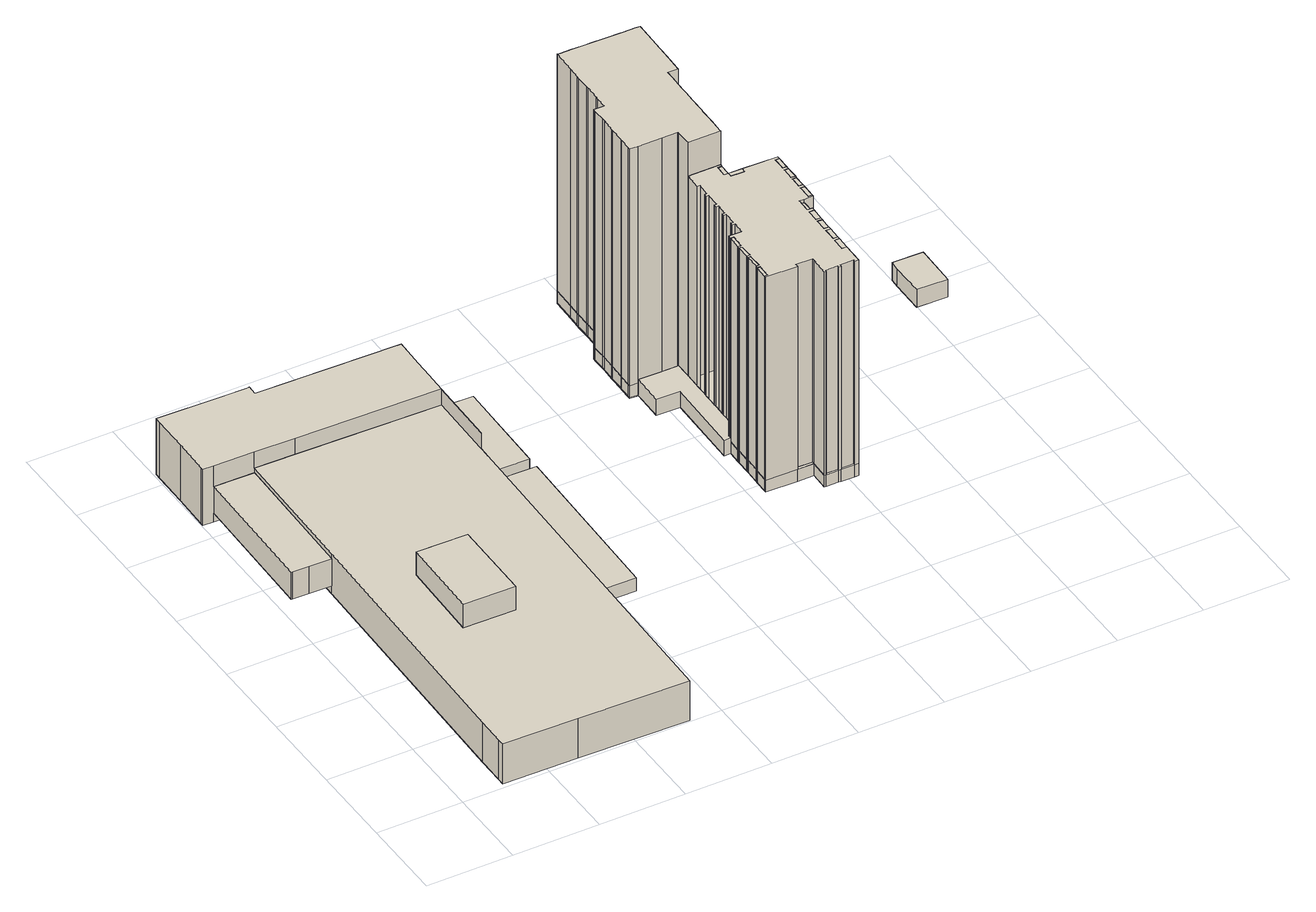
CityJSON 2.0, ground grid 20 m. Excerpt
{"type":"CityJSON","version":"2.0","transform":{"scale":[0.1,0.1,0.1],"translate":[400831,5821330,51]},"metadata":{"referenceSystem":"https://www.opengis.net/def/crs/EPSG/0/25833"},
"CityObjects":{
"building1":{"type":"Building","attributes":{"Gemeindeschluessel":"11000010","function":"31001_2052"},"address":[{"country":"Germany","locality":"Berlin","thoroughfareNumber":"172","thoroughfareName":"Märkische Allee"}],"children":["building1-1","building1-2","building1-3","building1-4"]},
"building1-1":{"type":"BuildingPart","attributes":{"BezugspunktDach":"2200","measuredHeight":14.15,"storeysAboveGround":4},"parents":["building1"],"geometry":[{"type":"MultiSurface","lod":"1","boundaries":[[[0,1,2,3,4,3,5,6,7,8,9,10,11,12,13,14,15,16,17,18]],[[19,20,21,22,23,24,25,26,27,28,29,30,31,32,33,32,34,35,36,37]],[[19,37,18,17]],[[20,19,17,16]],[[21,20,16,15]],[[22,21,15,14]],[[23,22,14,13]],[[24,23,13,12]],[[25,24,12,11]],[[26,25,11,10]],[[27,26,10,9]],[[28,27,9,8]],[[29,28,8,7]],[[30,29,7,6]],[[31,30,6,5]],[[32,31,5,3]],[[33,32,3,4]],[[38,39,40,4,3]],[[32,33,41,42]],[[43,38,42,44,34,32,3,2]],[[45,43,2,1]],[[35,34,44,46]],[[47,48,49,1,0]],[[36,35,50,51]],[[37,36,0,18]],[[42,41,40,39,38]],[[44,42,38,43]],[[46,44,43,45]],[[51,50,49,48,47]]]}]},
"building1-2":{"type":"BuildingPart","attributes":{"BezugspunktDach":"2200","measuredHeight":6.78,"storeysAboveGround":4},"parents":["building1"],"geometry":[{"type":"MultiSurface","lod":"1","boundaries":[[[52,53,54,48,47,55]],[[51,50,56,57,58,59]],[[51,59,55,47]],[[57,56,54,53]],[[58,57,53,52]],[[59,58,52,55]],[[50,51,47,48]],[[50,60,48,54,56]]]}]},
"building1-3":{"type":"BuildingPart","attributes":{"BezugspunktDach":"2200","measuredHeight":10.09,"storeysAboveGround":4},"parents":["building1"],"geometry":[{"type":"MultiSurface","lod":"1","boundaries":[[[61,62,63,64,39,38,43,45,65,66,67,68],[69,70,71,72]],[[73,74,75,46,44,42,41,76,77,78,79,80],[81,82,83,84]],[[73,80,68,67]],[[74,73,67,66]],[[75,74,66,65]],[[48,54,56,50,46,75,65,45]],[[76,41,39,64]],[[79,78,62,61]],[[80,79,61,68]],[[50,56,54,48]],[[44,46,45,43]],[[44,85,43,38,42]],[[42,86,38,39,41]],[[81,84,72,71]],[[82,81,71,70]],[[83,82,70,69]],[[83,69,72,84]]]}]},
"building1-4":{"type":"BuildingPart","attributes":{"BezugspunktDach":"2200","measuredHeight":15.99,"storeysAboveGround":4},"parents":["building1"],"geometry":[{"type":"MultiSurface","lod":"1","boundaries":[[[87,88,89,90]],[[84,83,82,81]],[[72,71,90,89]],[[83,69,72,84,89,88]],[[70,69,88,87]],[[71,70,82,87,90]],[[84,81,71,72]],[[84,72,69,83]],[[82,83,69,70]],[[81,91,82,70,71]]]}]},
"building2":{"type":"Building","attributes":{"Gemeindeschluessel":"11000010","BezugspunktDach":"2200","function":"51009_1610","measuredHeight":3.32,"storeysAboveGround":0},"address":[{"country":"Germany","locality":"Berlin"}],"geometry":[{"type":"Solid","lod":"1","boundaries":[[[[92,93,94,95]],[[76,96,97,77]],[[76,77,95,94]],[[96,76,94,93]],[[97,96,93,92]],[[77,97,92,95]]]]}]},
"building3":{"type":"Building","attributes":{"Gemeindeschluessel":"11000010","BezugspunktDach":"2200","function":"51009_1610","measuredHeight":3.4,"storeysAboveGround":0},"address":[{"country":"Germany","locality":"Berlin"}],"geometry":[{"type":"Solid","lod":"1","boundaries":[[[[98,99,100,101,102]],[[32,31,103,104,33]],[[32,33,102,101]],[[31,32,101,100]],[[103,31,100,99]],[[104,103,99,98]],[[33,104,98,102]]]]}]},
"building4":{"type":"Building","attributes":{"Gemeindeschluessel":"11000010","BezugspunktDach":"2200","function":"31001_1010","measuredHeight":3.98,"storeysAboveGround":1},"address":[{"country":"Germany","locality":"Berlin","thoroughfareNumber":"2 (1)","thoroughfareName":"Poelchaustraße"}],"geometry":[{"type":"Solid","lod":"1","boundaries":[[[[105,106,107,108,109,110,111,112,113,114,115,116,117,118,119,120,121,122,123,124,125]],[[126,127,128,129,130,131,132,133,134,135,136,137,138,139,140,141,142,143,144,145,146]],[[126,146,125,124]],[[127,126,124,123]],[[128,127,123,122]],[[129,128,122,121]],[[130,129,121,120]],[[131,130,120,119]],[[132,131,119,118]],[[133,132,118,117]],[[134,133,117,116]],[[135,134,116,115]],[[136,135,115,114]],[[137,136,114,113]],[[138,137,113,112]],[[139,138,112,111]],[[140,139,111,110]],[[141,140,110,109]],[[142,141,109,108]],[[143,142,108,107]],[[144,143,107,106]],[[145,144,106,105]],[[146,145,105,125]]]]}]},
"building5":{"type":"Building","attributes":{"Gemeindeschluessel":"11000010","function":"31001_1010"},"address":[{"country":"Germany","locality":"Berlin","thoroughfareNumber":"2, 4","thoroughfareName":"Poelchaustraße"}],"children":["building5-1","building5-2","building5-3","building5-4","building5-5","building5-6","building5-7","building5-8","building5-9","building5-10","building5-11","building5-12","building5-13","building5-14","building5-15","building5-16","building5-17","building5-18","building5-19","building5-20","building5-21","building5-22","building5-23","building5-24","building5-25"]},
"building5-1":{"type":"BuildingPart","attributes":{"BezugspunktDach":"2200","measuredHeight":3,"storeysAboveGround":21},"parents":["building5"],"geometry":[{"type":"Solid","lod":"1","boundaries":[[[[147,148,149,150,151,152,153,154,155,156,157,158,159,160,161,162,163,164,165,166,167,168,169,170,171,172,173,174,175,176,177,178,179,180,181,182,183,184,185,186,187,188,189,190,191,192,193,194,195,196,197,198,199,200,201,202,203,204,205,206,207,208,209,210,211,212,213,214,215,216,217,218,219,220,221,222,223,224,225,226,227,228,229,230,231,232,233,234,235,236,237,238,239,240,241,242,243,244,245,246,247,248,249,250,251,252]],[[253,254,255,256,257,258,259,260,261,262,263,264,265,266,267,268,269,270,271,272,273,274,275,276,277,278,279,280,281,282,283,284,285,286,287,288,289,290,291,292,293,294,295,296,297,298,299,300,301,302,303,304,305,306,307,308,309,310,311,312,313,314,315,316,317,318,319,320,321,322,323,324,325,326,327,328,329,330,331,332,333,334,335,336,337,338,339,340,341,342,343,344,345,346,347,348,349,350,351,352,353,354,355,356,357,358]],[[253,358,252,251]],[[254,253,251,250]],[[255,254,250,249]],[[256,255,249,248]],[[257,256,248,247]],[[258,257,247,246]],[[259,258,246,245]],[[260,259,245,244]],[[261,260,244,243]],[[262,261,243,242]],[[263,262,242,241]],[[264,263,241,240]],[[265,264,240,239]],[[266,265,239,238]],[[267,266,238,237]],[[268,267,237,236]],[[269,268,236,235]],[[270,269,235,234]],[[271,270,234,233]],[[272,271,233,232]],[[273,272,232,231]],[[274,273,231,230]],[[275,274,230,229]],[[276,275,229,228]],[[277,276,228,227]],[[278,277,227,226]],[[279,278,226,225]],[[280,279,225,224]],[[281,280,224,223]],[[282,281,223,222]],[[283,282,222,221]],[[284,283,221,220]],[[285,284,220,219]],[[286,285,219,218]],[[287,286,218,217]],[[288,287,217,216]],[[289,288,216,215]],[[290,289,215,214]],[[291,290,214,213]],[[292,291,213,212]],[[293,292,212,211]],[[294,293,211,210]],[[295,294,210,209]],[[296,295,209,208]],[[297,296,208,207]],[[298,297,207,206]],[[299,298,206,205]],[[300,299,205,204]],[[301,300,204,203]],[[302,301,203,202]],[[303,302,202,201]],[[304,303,201,200]],[[305,304,200,199]],[[306,305,199,198]],[[307,306,198,197]],[[308,307,197,196]],[[309,308,196,195]],[[310,309,195,194]],[[311,310,194,193]],[[312,311,193,192]],[[313,312,192,191]],[[314,313,191,190]],[[315,314,190,189]],[[316,315,189,188]],[[317,316,188,187]],[[318,317,187,186]],[[319,318,186,185]],[[320,319,185,184]],[[321,320,184,183]],[[322,321,183,182]],[[323,322,182,181]],[[324,323,181,180]],[[325,324,180,179]],[[326,325,179,178]],[[327,326,178,177]],[[328,327,177,176]],[[329,328,176,175]],[[330,329,175,174]],[[331,330,174,173]],[[332,331,173,172]],[[333,332,172,171]],[[334,333,171,170]],[[335,334,170,169]],[[336,335,169,168]],[[337,336,168,167]],[[338,337,167,166]],[[339,338,166,165]],[[340,339,165,164]],[[341,340,164,163]],[[342,341,163,162]],[[343,342,162,161]],[[344,343,161,160]],[[345,344,160,159]],[[346,345,159,158]],[[347,346,158,157]],[[348,347,157,156]],[[349,348,156,155]],[[350,349,155,154]],[[351,350,154,153]],[[352,351,153,152]],[[353,352,152,151]],[[354,353,151,150]],[[355,354,150,149]],[[356,355,149,148]],[[357,356,148,147]],[[358,357,147,252]]]]}]},
"building5-2":{"type":"BuildingPart","attributes":{"BezugspunktDach":"2200","measuredHeight":54.64,"storeysAboveGround":21},"parents":["building5"],"geometry":[{"type":"MultiSurface","lod":"1","boundaries":[[[359,360,361,362,363,364,365,366,367,368,369,370,371,372,373,374,375,376,377,378,379,380,381,382,383,384,385,386,387,388,389,390,391,392,393,394,395,396,397,398,399,400,401,402,403,404,405,406,407,408,409,410,411,412,413,414,415,416,417,418,419,420,421,422,423,424,425,426,427,428,429,430,431,432,433,434,435,436,437,438,439,440,441,442,443,444,445,446,447,448,449,450,451,452,453,454,455,456,457]],[[333,458,459,334,335,460,461,336,337,462,463,338,339,464,465,341,342,343,466,467,344,345,468,469,346,347,470,471,348,349,472,473,350,351,474,475,352,353,300,301,476,477,302,478,479,303,304,305,480,481,306,307,482,483,308,309,484,485,310,311,486,487,312,313,314,488,489,315,316,490,491,317,318,492,493,319,320,494,495,321,322,496,497,323,324,325,498,499,326,327,500,501,328,329,330,502,503,331,332]],[[333,332,457,456]],[[458,333,504,505,506,507,456,455]],[[508,506,505,509,459,458,455,454]],[[510,508,454,453]],[[334,459,508,509,511]],[[335,334,453,452]],[[460,335,512,513,514]],[[461,460,514,515]],[[336,461,515,516,449]],[[337,336,449,448]],[[462,337,517,518]],[[463,462,518,519]],[[338,463,519,520,445]],[[339,338,445,444]],[[464,339,521,522,443]],[[465,464,522,523,442]],[[341,465,523,524,441]],[[342,341,441,440]],[[343,342,440,439]],[[525,526,527,528,466,343,439,438]],[[529,525,530,438,437]],[[467,466,528,531,532]],[[533,529,437,436]],[[344,467,531,534]],[[345,344,436,435]],[[468,345,468,535,159,435,434]],[[469,468,469,536,535,434,433]],[[158,536,433,432]],[[469,537,469,346]],[[347,346,432,431]],[[538,157,539,431,430]],[[471,470,471,540,538,430,429]],[[348,471,348,156,540,429,428]],[[349,348,428,427]],[[541,155,427,426]],[[154,542,473,425,424]],[[351,350,424,423]],[[474,351,543,351,474,544,153,423,422]],[[474,545,474,475]],[[152,546,475,352,475,421,420]],[[353,352,420,419]],[[301,300,418,417]],[[547,548,417,416]],[[477,476,477,549,547,416,415]],[[550,549,415,414]],[[478,302,551,302,478,552]],[[412,479,303,479,412,411]],[[304,303,411,410]],[[305,304,410,409]],[[480,305,480,408,409,553,409,408]],[[307,306,406,405]],[[404,482,483,482,404,403]],[[309,308,402,401]],[[484,400,401,309,401,400]],[[485,399,400,399]],[[311,310,398,397]],[[396,486,487,486,396,395]],[[312,487,312,394,395,394]],[[313,312,394,393]],[[314,313,393,392]],[[554,555,392,391]],[[556,554,391,390]],[[315,489,315,557,556,390,389]],[[316,315,389,388]],[[318,317,385,384]],[[558,559,384,383]],[[560,558,383,382]],[[319,493,319,561,560,382,381]],[[320,319,381,380]],[[494,320,494,379,380,562,380,379]],[[495,494,495,378,379,563,379,378]],[[321,495,321,377,378,564,378,377]],[[322,321,377,376]],[[496,322,565,322,496,375]],[[496,566,496,497]],[[323,497,374,373],[497,323,373,374]],[[324,323,373,372]],[[325,324,372,371]],[[498,325,371,370]],[[499,498,370,369]],[[326,499,369,368]],[[327,326,368,367]],[[567,177,568,367,366]],[[500,327,500,569]],[[570,567,500,501,500,366,365]],[[571,176,570,365,364]],[[501,572,501,328]],[[329,328,364,363]],[[330,329,363,362]],[[573,574,575,576,502,330,362,361]],[[577,573,576,578,503,502,361,360]],[[331,503,578,579,580,577,360,359]],[[332,331,359,457]],[[507,506,505,504]],[[509,505,506,508]],[[511,509,508,510]],[[514,513,512,452,451]],[[515,514,451,450]],[[581,450,449,516,515]],[[518,517,448,447]],[[519,518,447,446]],[[446,445,520,519]],[[444,443,522,521]],[[582,443,442,523,522]],[[583,442,441,524,523]],[[528,527,526,525]],[[532,531,528,530,525,529]],[[534,531,529,533]],[[159,535,468,345]],[[535,536,469,468]],[[346,469,537,536,158]],[[470,347,539,157,538]],[[538,540,471,470]],[[540,156,348,471]],[[472,349,155,541]],[[350,473,542,154]],[[153,544,474,351,543]],[[352,475,546,152]],[[300,353,419,418]],[[476,301,548,547]],[[547,549,477,476]],[[302,477,549,550]],[[552,478,302,551,414,413]],[[479,478,413,412]],[[481,480,408,407]],[[306,481,407,406]],[[482,307,405,404]],[[308,483,403,402]],[[484,400,399,485]],[[584,310,485,399,398]],[[486,311,397,396]],[[488,314,555,554]],[[489,488,554,556]],[[556,557,315,489]],[[490,316,388,387]],[[491,490,387,386]],[[317,491,386,385]],[[492,318,559,558]],[[493,492,558,560]],[[560,561,319,493]],[[496,322,565,376,375]],[[497,496,566,375,374]],[[569,500,327,568,177,567]],[[501,500,567,570]],[[328,501,572,570,176,571]],[[576,575,574,573]],[[578,576,573,577]],[[577,580,579,578]]]}]},
"building5-3":{"type":"BuildingPart","attributes":{"BezugspunktDach":"2200","measuredHeight":3,"storeysAboveGround":21},"parents":["building5"],"geometry":[{"type":"Solid","lod":"1","boundaries":[[[[177,567,570,176]],[[501,500,327,328]],[[328,327,177,176]],[[501,328,176,570]],[[501,570,567,500]],[[327,500,567,177]]]]}]},
"building5-4":{"type":"BuildingPart","attributes":{"BezugspunktDach":"2200","measuredHeight":3,"storeysAboveGround":21},"parents":["building5"],"geometry":[{"type":"Solid","lod":"1","boundaries":[[[[574,573,577,580]],[[578,576,575,579]],[[579,575,574,580]],[[578,579,580,577]],[[576,578,577,573]],[[576,573,574,575]]]]}]},
"building5-5":{"type":"BuildingPart","attributes":{"BezugspunktDach":"2200","measuredHeight":54.57,"storeysAboveGround":21},"parents":["building5"],"geometry":[{"type":"Solid","lod":"1","boundaries":[[[[373,376,375,374]],[[496,322,323,497]],[[323,322,376,373]],[[566,496,497,374,375]],[[496,566,375,376,322]],[[323,373,374,497]]]]}]},
"building5-6":{"type":"BuildingPart","attributes":{"BezugspunktDach":"2200","measuredHeight":54.42,"storeysAboveGround":21},"parents":["building5"],"geometry":[{"type":"MultiSurface","lod":"1","boundaries":[[[506,508,510,507]],[[511,509,505,504]],[[511,504,507,510]],[[509,511,510,508]],[[505,509,508,506]],[[505,585,506,507,504]]]}]},
"building5-7":{"type":"BuildingPart","attributes":{"BezugspunktDach":"2200","measuredHeight":54.53,"storeysAboveGround":21},"parents":["building5"],"geometry":[{"type":"MultiSurface","lod":"1","boundaries":[[[451,450,449,452]],[[516,515,514,513]],[[516,513,452,449]],[[449,516,449,450]],[[450,515,450,451]],[[513,452,451,586,451,452]],[[587,515,516,449,450]],[[514,515,450,451]],[[514,586,451,452,513]]]}]},
"building5-8":{"type":"BuildingPart","attributes":{"BezugspunktDach":"2200","measuredHeight":54.59,"storeysAboveGround":21},"parents":["building5"],"geometry":[{"type":"MultiSurface","lod":"1","boundaries":[[[377,380,379,378]],[[494,320,321,495]],[[321,320,380,377]],[[494,495,378,379]],[[320,494,379,380]],[[588,495,321,377,378]]]}]},
"building5-9":{"type":"BuildingPart","attributes":{"BezugspunktDach":"2200","measuredHeight":54.55,"storeysAboveGround":21},"parents":["building5"],"geometry":[{"type":"Solid","lod":"1","boundaries":[[[[447,446,445,448]],[[520,519,518,517]],[[520,517,448,445]],[[519,520,445,446]],[[518,519,446,447]],[[517,518,447,448]]]]}]},
"building5-10":{"type":"BuildingPart","attributes":{"BezugspunktDach":"2200","measuredHeight":54.54,"storeysAboveGround":21},"parents":["building5"],"geometry":[{"type":"MultiSurface","lod":"1","boundaries":[[[561,559,558,560]],[[492,318,319,493]],[[319,318,559,561]],[[589,492,493,560,558]],[[318,492,590,558,559]],[[493,319,561,560]]]}]},
"building5-11":{"type":"BuildingPart","attributes":{"BezugspunktDach":"2200","measuredHeight":54.58,"storeysAboveGround":21},"parents":["building5"],"geometry":[{"type":"MultiSurface","lod":"1","boundaries":[[[385,388,387,386]],[[490,316,317,491]],[[317,316,388,385]],[[490,491,386,387]],[[490,387,388,316]],[[491,317,591,385,386]]]}]},
"building5-12":{"type":"BuildingPart","attributes":{"BezugspunktDach":"2200","measuredHeight":54.56,"storeysAboveGround":21},"parents":["building5"],"geometry":[{"type":"MultiSurface","lod":"1","boundaries":[[[443,442,441,592,444]],[[593,524,523,522,521]],[[593,521,444,592]],[[524,593,592,441]],[[523,442,441,442]],[[442,523,442,443]],[[521,444,443,522,443,444]],[[524,441,442,523]],[[522,523,442,443]]]}]},
"building5-13":{"type":"BuildingPart","attributes":{"BezugspunktDach":"2200","measuredHeight":53.86,"storeysAboveGround":21},"parents":["building5"],"geometry":[{"type":"MultiSurface","lod":"1","boundaries":[[[557,555,554,556]],[[488,314,315,489]],[[315,314,555,557]],[[594,488,489,556,554]],[[314,488,554,555]],[[489,315,557,556]]]}]},
"building5-14":{"type":"BuildingPart","attributes":{"BezugspunktDach":"2200","measuredHeight":3,"storeysAboveGround":21},"parents":["building5"],"geometry":[{"type":"Solid","lod":"1","boundaries":[[[[525,529,533,526]],[[534,531,528,527]],[[534,527,526,533]],[[531,534,533,529]],[[531,529,525,528]],[[528,525,526,527]]]]}]},
"building5-15":{"type":"BuildingPart","attributes":{"BezugspunktDach":"2200","measuredHeight":54.59,"storeysAboveGround":21},"parents":["building5"],"geometry":[{"type":"Solid","lod":"1","boundaries":[[[[394,397,396,395]],[[486,311,312,487]],[[312,311,397,394]],[[486,487,395,396]],[[311,486,396,397]],[[487,312,394,395]]]]}]},
"building5-16":{"type":"BuildingPart","attributes":{"BezugspunktDach":"2200","measuredHeight":3,"storeysAboveGround":21},"parents":["building5"],"geometry":[{"type":"MultiSurface","lod":"1","boundaries":[[[535,536,158,159]],[[346,469,468,345]],[[346,345,159,158]],[[469,346,158,536]],[[468,469,536,535]],[[595,345,468,596,535,159]]]}]},
"building5-17":{"type":"BuildingPart","attributes":{"BezugspunktDach":"2200","measuredHeight":3,"storeysAboveGround":21},"parents":["building5"],"geometry":[{"type":"Solid","lod":"1","boundaries":[[[[538,540,156,157]],[[348,471,470,347]],[[348,347,157,156]],[[471,348,156,540]],[[471,540,538,470]],[[347,470,538,157]]]]}]},
"building5-18":{"type":"BuildingPart","attributes":{"BezugspunktDach":"2200","measuredHeight":54.62,"storeysAboveGround":21},"parents":["building5"],"geometry":[{"type":"MultiSurface","lod":"1","boundaries":[[[398,401,400,399]],[[484,309,310,485]],[[310,309,401,398]],[[597,484,485,399,400]],[[309,484,400,401]],[[485,310,398,399]]]}]},
"building5-19":{"type":"BuildingPart","attributes":{"BezugspunktDach":"2200","measuredHeight":3,"storeysAboveGround":21},"parents":["building5"],"geometry":[{"type":"MultiSurface","lod":"1","boundaries":[[[541,542,154,155]],[[350,473,472,349]],[[350,349,155,154]],[[472,598,472,349]],[[473,350,154,542]],[[473,542,473,472]],[[349,472,598,541,155]]]}]},
"building5-20":{"type":"BuildingPart","attributes":{"BezugspunktDach":"2200","measuredHeight":54.59,"storeysAboveGround":21},"parents":["building5"],"geometry":[{"type":"MultiSurface","lod":"1","boundaries":[[[402,405,404,403]],[[482,307,308,483]],[[308,307,405,402]],[[483,599,403,404,482]],[[482,404,405,307]],[[308,402,403,483]]]}]},
"building5-21":{"type":"BuildingPart","attributes":{"BezugspunktDach":"2200","measuredHeight":54.55,"storeysAboveGround":21},"parents":["building5"],"geometry":[{"type":"MultiSurface","lod":"1","boundaries":[[[406,409,408,407]],[[480,305,306,481]],[[306,305,409,406]],[[480,481,407,408]],[[305,480,600,408,409]],[[481,306,406,407]]]}]},
"building5-22":{"type":"BuildingPart","attributes":{"BezugspunktDach":"2200","measuredHeight":3,"storeysAboveGround":21},"parents":["building5"],"geometry":[{"type":"MultiSurface","lod":"1","boundaries":[[[544,546,152,153]],[[352,475,474,351]],[[352,351,153,152]],[[475,352,152,546]],[[474,544,153,351]]]}]},
"building5-23":{"type":"BuildingPart","attributes":{"BezugspunktDach":"2200","measuredHeight":54.59,"storeysAboveGround":21},"parents":["building5"],"geometry":[{"type":"Solid","lod":"1","boundaries":[[[[412,411,414,413]],[[302,303,479,478]],[[303,302,414,411]],[[302,478,413,414]],[[479,303,411,412]],[[479,412,413,478]]]]}]},
"building5-24":{"type":"BuildingPart","attributes":{"BezugspunktDach":"2200","measuredHeight":54.48,"storeysAboveGround":21},"parents":["building5"],"geometry":[{"type":"MultiSurface","lod":"1","boundaries":[[[550,548,547,549]],[[476,301,302,477]],[[302,301,548,550]],[[477,549,547,476]],[[601,301,476,547,548]],[[302,550,549,477]]]}]},
"building5-25":{"type":"BuildingPart","attributes":{"BezugspunktDach":"2200","measuredHeight":63.21,"storeysAboveGround":21},"parents":["building5"],"geometry":[{"type":"MultiSurface","lod":"1","boundaries":[[[602,603,604,605,606,607,608,609,610,611,612,613,614,615,616,617,618,619,620,621,622,623,624,625,626,627,628,629,630,631,632,633,634,635,636,637,638,639,640,641,642,643,644,645,646,647,648,649,650,651,652,653,654,655]],[[656,657,658,659,660,661,662,663,664,665,666,667,668,669,670,671,672,673,674,675,676,677,678,679,680,681,682,683,684,685,686,687,688,689,690,691,692,693,694,695,696,697,698,699,700,701,702,703,704,705,706,707,708,709]],[[656,709,655,654]],[[657,656,654,653]],[[658,657,653,652]],[[659,658,652,651]],[[660,659,651,650]],[[661,660,650,649]],[[662,661,649,648]],[[663,662,648,647]],[[664,663,647,646]],[[665,664,646,645]],[[666,665,645,644]],[[667,666,644,643]],[[668,667,643,642]],[[669,668,642,641]],[[670,669,641,640]],[[671,670,640,639]],[[672,671,639,638]],[[673,672,638,637]],[[674,673,637,636]],[[675,674,636,635]],[[676,675,635,634]],[[677,676,634,633]],[[678,677,633,632]],[[679,678,632,631]],[[680,679,631,630]],[[681,680,630,629]],[[682,681,629,628]],[[683,682,628,627]],[[684,683,627,626]],[[685,684,626,625]],[[686,685,625,624]],[[687,686,624,623]],[[688,687,623,622]],[[689,688,622,621]],[[690,689,621,620]],[[691,690,620,619]],[[692,691,619,618]],[[693,692,618,617]],[[694,693,617,616]],[[695,694,616,615]],[[696,695,615,614]],[[697,696,614,613]],[[698,697,613,612]],[[699,698,612,611]],[[700,699,611,610]],[[701,700,610,609]],[[702,701,609,608]],[[703,702,608,607]],[[419,418,607,606]],[[704,703,300,353]],[[705,704,606,605]],[[706,705,605,604]],[[707,706,604,603]],[[708,707,603,602]],[[709,708,602,655]],[[353,300,418,419]]]}]},
"building6":{"type":"Building","attributes":{"Gemeindeschluessel":"11000010","BezugspunktDach":"2200","function":"31001_2523","measuredHeight":4.48,"storeysAboveGround":1},"address":[{"country":"Germany","locality":"Berlin","thoroughfareNumber":"6 (1)","thoroughfareName":"Poelchaustraße"}],"geometry":[{"type":"Solid","lod":"1","boundaries":[[[[710,711,712,713,714]],[[715,716,717,718,719]],[[715,719,714,713]],[[716,715,713,712]],[[717,716,712,711]],[[718,717,711,710]],[[719,718,710,714]]]]}]}
},
"vertices":[
[28,1044,143],[121,1042,143],[215,1040,143],[549,1033,143],[546,869,143],[551,1104,143],[551,1131,143],[553,1200,143],[536,1201,143],[482,1202,143],[218,1208,143],[219,1231,143],[215,1231,143],[158,1232,143],[6,1236,143],[6,1221,143],[5,1136,143],[3,1051,143],[3,1045,143],[3,1051,1],[5,1136,1],[6,1221,1],[6,1236,1],[158,1232,1],[215,1231,1],[219,1231,1],[218,1208,1],[482,1202,1],[536,1201,1],[553,1200,1],[551,1131,1],[551,1104,1],[549,1033,1],[546,869,1],[215,1040,1],[121,1042,1],[28,1044,1],[3,1045,1],[549,1033,103],[546,869,103],[546,869,88],[546,869,2],[549,1033,2],[215,1040,103],[215,1040,2],[121,1042,103],[121,1042,2],[28,1044,91],[121,1042,91],[121,1042,41],[121,1042,23],[28,1044,23],
[24,722,91],[62,721,91],[114,720,91],[21,722,91],[114,720,23],[62,721,23],[24,722,23],[21,722,23],[121,1042,52],
[272,8,103],[527,2,103],[536,424,103],[545,841,103],[114,720,103],[100,92,103],[99,27,103],[99,11,103],[344,574,103],[342,378,103],[221,380,103],[226,576,103],[99,27,2],[100,92,2],[114,720,2],[545,841,2],[536,424,2],[527,2,2],[272,8,2],[99,11,2],[221,380,2],[342,378,2],[344,574,2],[226,576,2],[215,1040,85],[549,1033,63],
[342,378,162],[344,574,162],[226,576,162],[221,380,162],[236,380,2],
[647,422,35],[657,839,35],[545,841,35],[536,424,35],[657,839,2],[647,422,2],
[657,867,35],[662,1101,35],[551,1104,35],[549,1033,35],[546,869,35],[662,1101,1],[657,867,1],
[1006,866,71],[1002,684,71],[1017,684,71],[1017,685,71],[1017,692,71],[1041,691,71],[1042,720,71],[1042,726,71],[1042,755,71],[1042,761,71],[1043,787,71],[1043,794,71],[1043,827,71],[1044,834,71],[1044,864,71],[1045,902,71],[1045,941,71],[1043,941,71],[1007,941,71],[952,942,71],[951,867,71],[952,942,31],[1007,941,31],[1043,941,31],[1045,941,31],[1045,902,31],[1044,864,31],[1044,834,31],[1043,827,31],[1043,794,31],[1043,787,31],[1042,761,31],[1042,755,31],[1042,726,31],[1042,720,31],[1041,691,31],[1017,692,31],[1017,685,31],[1017,684,31],[1002,684,31],[1006,866,31],[951,867,31],
[952,942,62],[1007,941,62],[1043,941,62],[1045,941,62],[1045,902,62],[1044,864,62],[1044,834,62],[1043,827,62],[1043,794,62],[1043,787,62],[1042,761,62],[1042,755,62],[1042,726,62],[1042,720,62],[1041,691,62],[1017,692,62],[1017,685,62],[1017,684,62],[1016,653,62],[1016,648,62],[1016,617,62],[1016,612,62],[1015,579,62],[1015,574,62],[1014,543,62],[1014,539,62],[1087,537,62],[1125,537,62],[1124,494,62],[1128,494,62],[1157,494,62],[1163,493,62],[1194,493,62],[1203,493,62],[1204,543,62],[1205,574,62],[1205,580,62],[1206,610,62],[1206,617,62],[1207,645,62],[1207,651,62],[1208,679,62],[1208,687,62],[1208,720,62],[1229,720,62],[1229,724,62],[1230,756,62],[1230,763,62],[1230,789,62],[1231,794,62],[1231,823,62],[1231,830,62],[1232,860,62],[1232,867,62],[1151,869,62],[1119,870,62],[1120,897,62],[1120,902,62],[1120,907,62],[1121,938,62],[1121,944,62],[1121,976,62],[1122,981,62],[1122,1011,62],[1122,1016,62],[1123,1045,62],[1123,1051,62],[1123,1079,62],[1124,1086,62],[1124,1121,62],[1148,1120,62],[1148,1126,62],[1149,1154,62],[1150,1189,62],[1150,1195,62],[1151,1229,62],[1152,1279,62],[1143,1280,62],[1111,1280,62],[1107,1280,62],[1077,1281,62],[1070,1281,62],[1038,1282,62],[1030,1282,62],[1002,1283,62],[997,1283,62],[968,1283,62],[963,1284,62],[962,1229,62],[961,1200,62],[961,1194,62],[961,1163,62],[961,1157,62],[960,1123,62],[960,1117,62],[959,1090,62],[936,1091,62],[935,1084,62],[935,1055,62],[935,1047,62],[934,1017,62],[934,1013,62],[934,980,62],[933,975,62],[933,948,62],[933,943,62],[933,948,32],[933,975,32],[934,980,32],[934,1013,32],[934,1017,32],[935,1047,32],[935,1055,32],[935,1084,32],[936,1091,32],[959,1090,32],[960,1117,32],[960,1123,32],[961,1157,32],[961,1163,32],[961,1194,32],[961,1200,32],[962,1229,32],[963,1284,32],[968,1283,32],[997,1283,32],[1002,1283,32],[1030,1282,32],[1038,1282,32],[1070,1281,32],[1077,1281,32],[1107,1280,32],[1111,1280,32],[1143,1280,32],[1152,1279,32],[1151,1229,32],[1150,1195,32],[1150,1189,32],[1149,1154,32],[1148,1126,32],[1148,1120,32],[1124,1121,32],[1124,1086,32],[1123,1079,32],[1123,1051,32],[1123,1045,32],[1122,1016,32],[1122,1011,32],[1122,981,32],[1121,976,32],[1121,944,32],[1121,938,32],[1120,907,32],[1120,902,32],[1120,897,32],[1119,870,32],[1151,869,32],[1232,867,32],[1232,860,32],[1231,830,32],[1231,823,32],[1231,794,32],[1230,789,32],[1230,763,32],[1230,756,32],[1229,724,32],[1229,720,32],[1208,720,32],[1208,687,32],[1208,679,32],[1207,651,32],[1207,645,32],[1206,617,32],[1206,610,32],[1205,580,32],[1205,574,32],[1204,543,32],[1203,493,32],[1194,493,32],[1163,493,32],[1157,494,32],[1128,494,32],[1124,494,32],[1125,537,32],[1087,537,32],[1014,539,32],[1014,543,32],[1015,574,32],[1015,579,32],[1016,612,32],[1016,617,32],[1016,648,32],[1016,653,32],[1017,684,32],[1017,685,32],[1017,692,32],[1041,691,32],[1042,720,32],[1042,726,32],[1042,755,32],[1042,761,32],[1043,787,32],[1043,794,32],[1043,827,32],[1044,834,32],[1044,864,32],[1045,902,32],[1045,941,32],[1043,941,32],[1007,941,32],[952,942,32],[933,943,32],
[1087,537,578],[1087,544,578],[1125,543,578],[1125,537,578],[1124,494,578],[1128,494,578],[1128,498,578],[1157,498,578],[1157,494,578],[1163,493,578],[1163,498,578],[1194,498,578],[1194,493,578],[1203,493,578],[1204,543,578],[1193,543,578],[1193,574,578],[1205,574,578],[1205,580,578],[1194,580,578],[1194,610,578],[1206,610,578],[1206,617,578],[1194,617,578],[1195,646,578],[1207,645,578],[1207,651,578],[1195,651,578],[1196,680,578],[1208,679,578],[1208,687,578],[1196,687,578],[1197,720,578],[1208,720,578],[1229,720,578],[1229,724,578],[1220,724,578],[1220,756,578],[1230,756,578],[1230,763,578],[1220,763,578],[1221,789,578],[1230,789,578],[1231,794,578],[1221,795,578],[1222,823,578],[1231,823,578],[1231,830,578],[1222,830,578],[1222,860,578],[1232,860,578],[1232,867,578],[1151,869,578],[1151,858,578],[1119,859,578],[1119,870,578],[1109,870,578],[1110,897,578],[1120,897,578],[1120,902,578],[1045,902,578],[1044,864,578],[1050,863,578],[1049,834,578],[1044,834,578],[1043,827,578],[1049,827,578],[1049,794,578],[1043,794,578],[1043,787,578],[1049,787,578],[1048,761,578],[1042,761,578],[1042,755,578],[1048,755,578],[1048,726,578],[1042,726,578],[1042,720,578],[1048,720,578],[1047,691,578],[1041,691,578],[1017,692,578],[1017,685,578],[1024,684,578],[1023,652,578],[1016,653,578],[1016,648,578],[1023,648,578],[1023,617,578],[1016,617,578],[1016,612,578],[1022,612,578],[1022,579,578],[1015,579,578],[1015,574,578],[1022,574,578],[1021,543,578],[1014,543,578],[1014,539,578],[1021,543,32],[1022,574,32],[1022,579,32],[1022,612,32],[1023,617,32],[1023,648,32],[1023,652,32],[1024,684,32],[1047,691,32],[1048,720,32],[1048,726,32],[1048,755,32],[1048,761,32],[1049,787,32],[1049,794,32],[1049,827,32],[1049,834,32],[1050,863,32],[1110,897,32],[1109,870,32],[1119,859,32],[1151,858,32],[1222,860,32],[1222,830,32],[1222,823,32],[1221,795,32],[1221,789,32],[1220,763,32],[1220,756,32],[1220,724,32],[1197,720,32],[1196,687,32],[1196,680,32],[1195,651,32],[1195,646,32],[1194,617,32],[1194,610,32],[1194,580,32],[1193,574,32],[1193,543,32],[1194,498,32],[1163,498,32],[1157,498,32],[1128,498,32],[1125,543,32],[1087,544,32],[1014,543,33],[1021,543,33],[1021,543,577],[1014,543,577],[1022,574,577],[1022,574,33],[1015,574,577],[1015,574,33],[1015,579,442],[1015,579,33],[1022,579,33],[1022,612,33],[1016,612,33],[1016,617,33],[1023,617,33],[1023,648,33],[1016,648,33],[1016,653,33],[1023,652,33],[1024,684,33],[1017,685,33],[1047,691,63],[1041,691,63],[1041,691,33],[1047,691,33],[1048,720,63],[1047,691,51],[1048,720,33],[1048,720,51],[1042,720,63],[1042,720,33],[1048,726,62],[1048,755,62],[1048,755,34],[1048,761,62],[1042,761,45],[1049,787,62],[1049,794,62],[1049,827,62],[1044,834,37],[1049,834,62],[1049,834,45],[1050,863,62],[1110,897,577],[1120,897,577],[1109,870,577],[1119,870,577],[1119,870,100],[1119,859,305],[1232,860,169],[1197,720,570],[1208,720,570],[1196,687,570],[1208,687,570],[1195,646,577],[1207,645,577],[1194,617,577],[1206,617,577],[1206,610,373],[1194,610,305],[1194,580,510],[1205,574,396],[1193,574,305],[1157,498,62],[1157,494,47],[1157,498,45],[1128,498,62],[1128,494,52],[1128,498,52],[1125,543,63],[1125,537,63],[1125,537,33],[1125,543,33],[1087,544,63],[1087,544,33],[1087,537,33],[1087,537,63],[1022,612,169],[1023,652,305],[1024,684,305],[1230,763,168],
[1021,543,304],
[1022,579,305],[1022,612,442],
[1194,580,305],
[1195,646,168],[1195,646,305],
[1207,651,236],
[1017,684,578],[1017,684,33],
[1197,720,367],
[1042,726,53],[1048,726,47],
[1221,789,305],
[1049,794,43],
[1221,795,305],
[1222,860,305],
[1120,897,440],
[952,942,663],[1007,941,663],[1043,941,663],[1045,941,663],[1045,902,663],[1120,902,663],[1120,907,663],[1121,938,663],[1121,944,663],[1121,976,663],[1122,981,663],[1122,1011,663],[1122,1016,663],[1123,1045,663],[1123,1051,663],[1123,1079,663],[1124,1086,663],[1124,1121,663],[1148,1120,663],[1148,1126,663],[1149,1154,663],[1150,1189,663],[1150,1195,663],[1151,1229,663],[1152,1279,663],[1143,1280,663],[1111,1280,663],[1107,1280,663],[1077,1281,663],[1070,1281,663],[1038,1282,663],[1030,1282,663],[1002,1283,663],[997,1283,663],[968,1283,663],[963,1284,663],[962,1229,663],[961,1200,663],[961,1194,663],[961,1163,663],[961,1157,663],[960,1123,663],[960,1117,663],[959,1090,663],[936,1091,663],[935,1084,663],[935,1055,663],[935,1047,663],[934,1017,663],[934,1013,663],[934,980,663],[933,975,663],[933,948,663],[933,943,663],[933,948,30],[933,975,30],[934,980,30],[934,1013,30],[934,1017,30],[935,1047,30],[935,1055,30],[935,1084,30],[936,1091,30],[959,1090,30],[960,1117,30],[960,1123,30],[961,1157,30],[961,1163,30],[961,1194,30],[961,1200,30],[962,1229,30],[963,1284,30],[968,1283,30],[997,1283,30],[1002,1283,30],[1030,1282,30],[1038,1282,30],[1070,1281,30],[1077,1281,30],[1107,1280,30],[1111,1280,30],[1143,1280,30],[1152,1279,30],[1151,1229,30],[1150,1195,30],[1150,1189,30],[1149,1154,30],[1148,1126,30],[1148,1120,30],[1124,1121,30],[1124,1086,30],[1123,1079,30],[1123,1051,30],[1123,1045,30],[1122,1016,30],[1122,1011,30],[1122,981,30],[1121,976,30],[1121,944,30],[1121,938,30],[1120,907,30],[1120,902,30],[1045,902,30],[1045,941,30],[1043,941,30],[1007,941,30],[952,942,30],[933,943,30],
[1653,914,72],[1655,1015,72],[1584,1017,72],[1583,994,72],[1582,916,72],[1583,994,27],[1584,1017,27],[1655,1015,27],[1653,914,27],[1582,916,27]
]}
